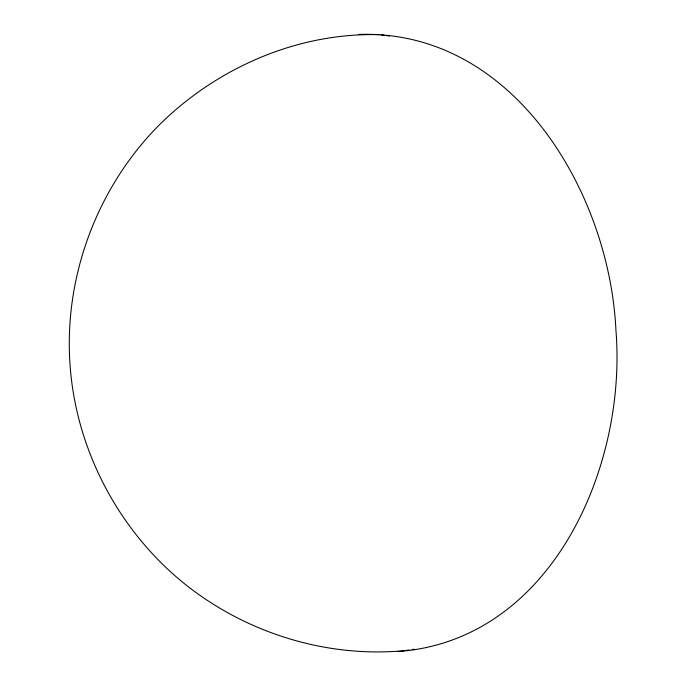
<?xml version="1.0" encoding="UTF-8"?>
<svg xmlns="http://www.w3.org/2000/svg" width="686" height="686" viewBox="0 0 686 686"><rect width="100%" height="100%" fill="white"/><g stroke="black" fill="none" stroke-linecap="round" stroke-linejoin="round"><path stroke-width="1.03" d="M379.255 34.694C296.678 32.465 215.061 68.583 157.257 126.97C96.923 188.813 64.338 276.295 69.895 362.534C75.203 448.798 118.618 531.418 186.24 585.141C247.226 633.247 326.57 657.874 404.037 650.697M406.043 650.405L409.062 649.968M412.08 649.531L414.095 649.239M398 651.571C551.801 640.261 627.167 466.712 615.917 330.052C609.46 192.286 513.334 29.301 358.958 34.429M381.287 34.952L384.332 35.346M386.364 35.603L389.416 35.998"/></g></svg>
